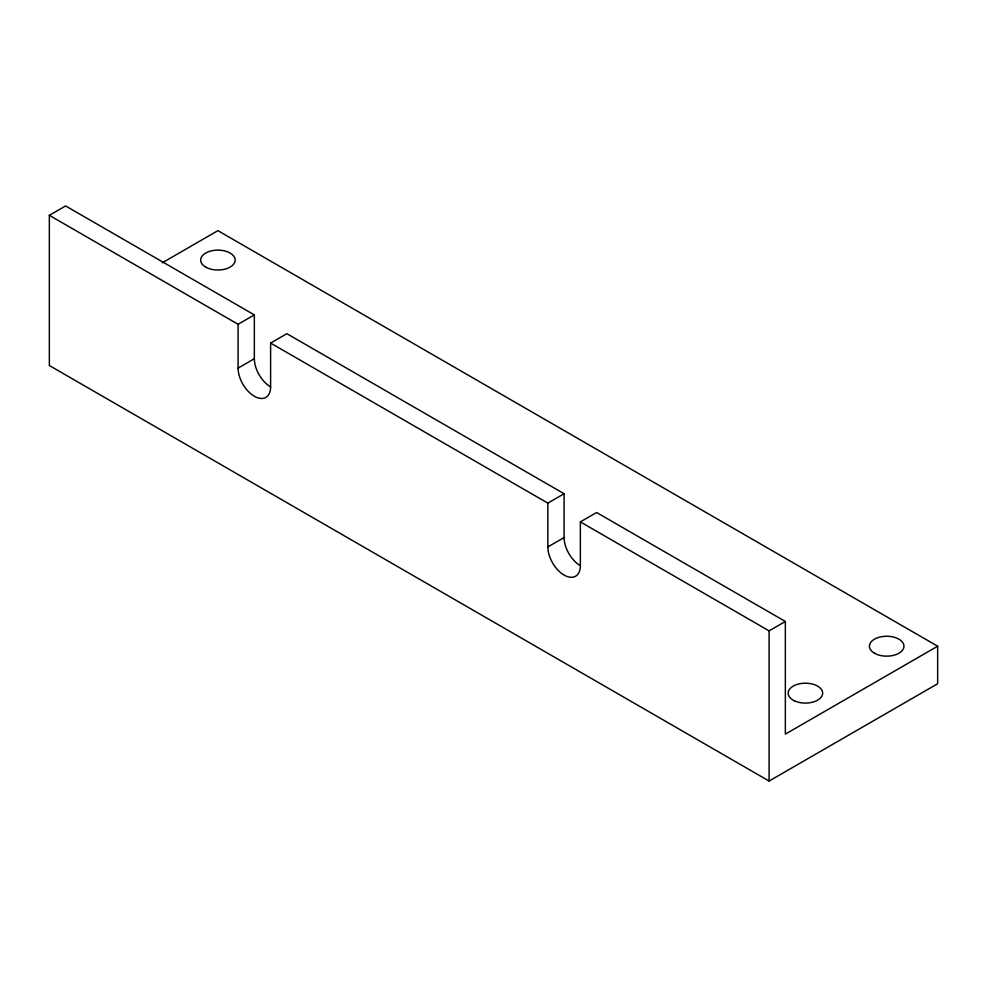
<?xml version="1.0" encoding="UTF-8"?>
<svg xmlns="http://www.w3.org/2000/svg" width="987" height="987" viewBox="0 0 987 987"><rect width="100%" height="100%" fill="white"/><g stroke="black" fill="none" stroke-linecap="round" stroke-linejoin="round"><path stroke-width="1.48" d="M49.35 215.326L65.611 205.938L254.35 314.902L254.35 358.713A22.997 13.275 60 0 0 270.611 386.879A22.997 13.275 60 0 1 254.35 396.268A22.997 13.275 60 0 1 238.089 368.102L238.089 324.291L49.35 215.326L49.35 365.523L769.095 781.062L937.65 683.744L937.65 646.201L217.905 230.662L162.287 262.776M238.089 324.291L254.35 314.902M270.611 343.069L286.872 333.68L564.095 493.734L564.095 537.545A22.997 13.275 60 0 0 580.356 565.699A22.997 13.275 60 0 1 564.095 575.088A22.997 13.275 60 0 1 547.834 546.934L547.834 503.123L270.611 343.069L270.611 386.879M238.089 368.102L254.35 358.713M547.834 503.123L564.095 493.734M580.356 565.699L580.356 521.901L596.617 512.512L785.356 621.477L785.356 734.131L937.65 646.201M547.834 546.934L564.095 537.545M580.356 521.901L769.095 630.866L785.356 621.477M769.095 630.866L769.095 781.062M205.851 267.193A17.248 9.956 0 0 0 234.61 262.53A17.248 9.956 0 0 0 213.241 250.488A17.248 9.956 0 0 0 205.851 267.193M874.507 653.246A17.248 9.956 0 0 0 903.364 648.78A17.248 9.956 0 0 0 882.242 636.578A17.248 9.956 0 0 0 874.507 653.246M794.449 700.819A17.248 9.956 0 0 0 822.418 694.774A17.248 9.956 0 0 0 799.359 683.818A17.248 9.956 0 0 0 794.449 700.819"/></g></svg>
